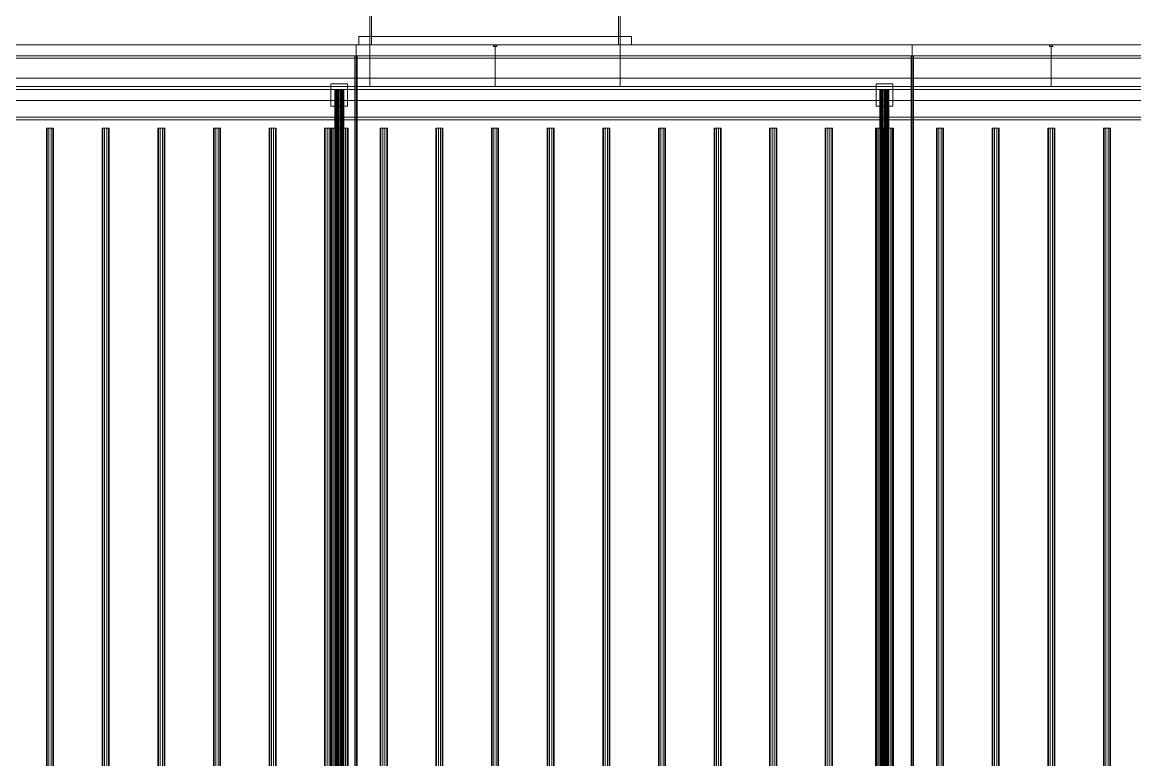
# Model space of a CAD drawing. Header units: millimetres. Extents: x -1970 to 59977, y -50268 to 6837.
# Drawn here: x 47989 to 49989, y -17885 to -16559 of the extents above; entities that cross this region are included whole.
import ezdxf

# ---------------------------------------------------------------- set-up
doc = ezdxf.new("R2010")
doc.units = ezdxf.units.MM
doc.layers.add('superior_secador', color=7, linetype='Continuous', lineweight=0)

msp = doc.modelspace()

# ---------------------------------------------------------------- linework, layer by layer
at = {"layer": 'superior_secador'}
for p, q in [((48614.253, -16600), (48614.253, -16210)), ((48617.253, -16210), (48617.253, -16600)), ((49061.253, -16600), (49061.253, -16210)), ((49064.253, -16210), (49064.253, -16600)), ((38839.253, -16600), (58839.253, -16600)), ((47589.253, -16600), (48589.253, -16600)), ((47839.253, -16600), (48614.253, -16600)), ((48589.253, -16600), (48589.253, -19400)), ((48589.253, -16600), (49589.253, -16600)), ((48594.253, -16600), (48594.253, -16585)), ((48594.253, -16585), (49084.253, -16585)), ((48594.253, -16585), (48614.253, -16585)), ((49084.253, -16600), (48594.253, -16600)), ((48614.253, -16600), (48594.253, -16600)), ((48614.253, -16585), (48614.253, -16600)), ((48614.253, -16600), (48614.253, -16675)), ((48614.253, -16600), (48839.253, -16600)), ((49064.253, -16600), (48614.253, -16600)), ((48617.253, -16600), (48614.253, -16600)), ((48836.253, -16603), (48836.253, -16600)), ((48836.253, -16600), (48842.253, -16600)), ((48839.253, -16600), (48839.253, -16675)), ((48839.253, -16600), (49064.253, -16600)), ((48842.253, -16600), (48842.253, -16603)), ((49064.253, -16600), (49061.253, -16600)), ((49064.253, -16600), (49064.253, -16585)), ((49064.253, -16585), (49084.253, -16585)), ((49064.253, -16600), (49064.253, -16675)), ((49064.253, -16600), (49839.253, -16600)), ((49084.253, -16600), (49064.253, -16600)), ((49084.253, -16585), (49084.253, -16600)), ((49589.253, -16600), (49589.253, -19400)), ((49589.253, -16600), (50589.253, -16600)), ((49836.253, -16603), (49836.253, -16600)), ((49836.253, -16600), (49842.253, -16600)), ((49839.253, -16600), (49839.253, -16675)), ((49839.253, -16600), (50839.253, -16600)), ((49842.253, -16600), (49842.253, -16603)), ((58839.253, -16620), (38839.253, -16620)), ((48587.253, -19380), (48587.253, -16620)), ((48587.253, -16620), (48591.253, -16620)), ((48591.253, -16620), (48591.253, -19380)), ((48842.253, -16603), (48836.253, -16603)), ((49587.253, -19380), (49587.253, -16620)), ((49587.253, -16620), (49591.253, -16620)), ((49591.253, -16620), (49591.253, -19380)), ((49842.253, -16603), (49836.253, -16603)), ((58839.253, -16624), (38839.253, -16624)), ((39189.253, -16660), (58489.253, -16660)), ((38839.253, -16675), (58839.253, -16675)), ((58839.253, -16680), (38839.253, -16680)), ((48614.253, -16675), (47839.253, -16675)), ((48544.253, -16710), (48544.253, -16670)), ((48544.253, -16670), (48574.253, -16670)), ((48551.526, -16680), (48551.253, -16680)), ((48551.253, -16680), (48551.253, -19320)), ((48552.325, -16680), (48551.526, -16680)), ((48551.526, -16680), (48551.526, -19320)), ((48553.596, -16680), (48552.325, -16680)), ((48552.325, -16680), (48552.325, -19320)), ((48555.253, -16680), (48553.596, -16680)), ((48553.596, -16680), (48553.596, -19320)), ((48557.182, -16680), (48555.253, -16680)), ((48555.253, -16680), (48555.253, -19320)), ((48559.253, -16680), (48557.182, -16680)), ((48557.182, -16680), (48557.182, -19320)), ((48561.324, -16680), (48559.253, -16680)), ((48559.253, -16680), (48559.253, -19320)), ((48563.253, -16680), (48561.324, -16680)), ((48561.324, -16680), (48561.324, -19320)), ((48564.91, -16680), (48563.253, -16680)), ((48563.253, -16680), (48563.253, -19320)), ((48566.181, -16680), (48564.91, -16680)), ((48564.91, -16680), (48564.91, -19320)), ((48566.98, -16680), (48566.181, -16680)), ((48566.181, -16680), (48566.181, -19320)), ((48566.98, -16680), (48567.253, -16680)), ((48566.98, -16680), (48566.98, -19320)), ((48567.253, -19320), (48567.253, -16680)), ((48574.253, -16670), (48574.253, -16710)), ((48839.253, -16675), (48614.253, -16675)), ((49064.253, -16675), (48839.253, -16675)), ((49839.253, -16675), (49064.253, -16675)), ((49524.253, -16710), (49524.253, -16670)), ((49524.253, -16670), (49554.253, -16670)), ((49531.526, -16680), (49531.253, -16680)), ((49531.253, -16680), (49531.253, -19320)), ((49532.325, -16680), (49531.526, -16680)), ((49531.526, -16680), (49531.526, -19320)), ((49533.596, -16680), (49532.325, -16680)), ((49532.325, -16680), (49532.325, -19320)), ((49535.253, -16680), (49533.596, -16680)), ((49533.596, -16680), (49533.596, -19320)), ((49537.182, -16680), (49535.253, -16680)), ((49535.253, -16680), (49535.253, -19320)), ((49539.253, -16680), (49537.182, -16680)), ((49537.182, -16680), (49537.182, -19320)), ((49541.324, -16680), (49539.253, -16680)), ((49539.253, -16680), (49539.253, -19320)), ((49543.253, -16680), (49541.324, -16680)), ((49541.324, -16680), (49541.324, -19320)), ((49544.91, -16680), (49543.253, -16680)), ((49543.253, -16680), (49543.253, -19320)), ((49546.181, -16680), (49544.91, -16680)), ((49544.91, -16680), (49544.91, -19320)), ((49546.98, -16680), (49546.181, -16680)), ((49546.181, -16680), (49546.181, -19320)), ((49546.98, -16680), (49547.253, -16680)), ((49546.98, -16680), (49546.98, -19320)), ((49547.253, -19320), (49547.253, -16680)), ((49554.253, -16670), (49554.253, -16710)), ((50839.253, -16675), (49839.253, -16675)), ((58489.253, -16700), (39189.253, -16700)), ((48574.253, -16710), (48544.253, -16710)), ((49554.253, -16710), (49524.253, -16710)), ((38839.253, -16730), (58839.253, -16730)), ((58839.253, -16735), (38839.253, -16735)), ((48034.116, -16750), (48032.903, -16750)), ((48032.903, -16750), (48032.903, -19250)), ((48037.291, -16750), (48034.116, -16750)), ((48034.116, -16750), (48034.116, -19250)), ((48041.215, -16750), (48037.291, -16750)), ((48037.291, -16750), (48037.291, -19250)), ((48044.39, -16750), (48041.215, -16750)), ((48041.215, -16750), (48041.215, -19250)), ((48044.39, -16750), (48045.603, -16750)), ((48044.39, -16750), (48044.39, -19250)), ((48045.603, -19250), (48045.603, -16750)), ((48134.116, -16750), (48132.903, -16750)), ((48132.903, -16750), (48132.903, -19250)), ((48137.291, -16750), (48134.116, -16750)), ((48134.116, -16750), (48134.116, -19250)), ((48141.215, -16750), (48137.291, -16750)), ((48137.291, -16750), (48137.291, -19250)), ((48144.39, -16750), (48141.215, -16750)), ((48141.215, -16750), (48141.215, -19250)), ((48144.39, -16750), (48145.603, -16750)), ((48144.39, -16750), (48144.39, -19250)), ((48145.603, -19250), (48145.603, -16750)), ((48234.116, -16750), (48232.903, -16750)), ((48232.903, -16750), (48232.903, -19250)), ((48237.291, -16750), (48234.116, -16750)), ((48234.116, -16750), (48234.116, -19250)), ((48241.215, -16750), (48237.291, -16750)), ((48237.291, -16750), (48237.291, -19250)), ((48244.39, -16750), (48241.215, -16750)), ((48241.215, -16750), (48241.215, -19250)), ((48244.39, -16750), (48245.603, -16750)), ((48244.39, -16750), (48244.39, -19250)), ((48245.603, -19250), (48245.603, -16750)), ((48334.116, -16750), (48332.903, -16750)), ((48332.903, -16750), (48332.903, -19250)), ((48337.291, -16750), (48334.116, -16750)), ((48334.116, -16750), (48334.116, -19250)), ((48341.215, -16750), (48337.291, -16750)), ((48337.291, -16750), (48337.291, -19250)), ((48344.39, -16750), (48341.215, -16750)), ((48341.215, -16750), (48341.215, -19250)), ((48344.39, -16750), (48345.603, -16750)), ((48344.39, -16750), (48344.39, -19250)), ((48345.603, -19250), (48345.603, -16750)), ((48434.116, -16750), (48432.903, -16750)), ((48432.903, -16750), (48432.903, -19250)), ((48437.291, -16750), (48434.116, -16750)), ((48434.116, -16750), (48434.116, -19250)), ((48441.215, -16750), (48437.291, -16750)), ((48437.291, -16750), (48437.291, -19250)), ((48444.39, -16750), (48441.215, -16750)), ((48441.215, -16750), (48441.215, -19250)), ((48444.39, -16750), (48445.603, -16750)), ((48444.39, -16750), (48444.39, -19250)), ((48445.603, -19250), (48445.603, -16750)), ((48534.116, -16750), (48532.903, -16750)), ((48532.903, -16750), (48532.903, -19250)), ((48537.291, -16750), (48534.116, -16750)), ((48534.116, -16750), (48534.116, -19250)), ((48541.215, -16750), (48537.291, -16750)), ((48537.291, -16750), (48537.291, -19250)), ((48544.39, -16750), (48541.215, -16750)), ((48541.215, -16750), (48541.215, -19250)), ((48543.798, -16750), (48543.253, -16750)), ((48543.253, -16750), (48543.253, -19250)), ((48545.397, -16750), (48543.798, -16750)), ((48543.798, -16750), (48543.798, -19250)), ((48544.39, -16750), (48545.603, -16750)), ((48544.39, -16750), (48544.39, -19250)), ((48547.939, -16750), (48545.397, -16750)), ((48545.397, -16750), (48545.397, -19250)), ((48545.603, -19250), (48545.603, -16750)), ((48551.253, -16750), (48547.939, -16750)), ((48547.939, -16750), (48547.939, -19250)), ((48555.112, -16750), (48551.253, -16750)), ((48551.253, -16750), (48551.253, -19250)), ((48559.253, -16750), (48555.112, -16750)), ((48555.112, -16750), (48555.112, -19250)), ((48563.394, -16750), (48559.253, -16750)), ((48559.253, -16750), (48559.253, -19250)), ((48567.253, -16750), (48563.394, -16750)), ((48563.394, -16750), (48563.394, -19250)), ((48570.567, -16750), (48567.253, -16750)), ((48567.253, -16750), (48567.253, -19250)), ((48573.109, -16750), (48570.567, -16750)), ((48570.567, -16750), (48570.567, -19250)), ((48574.708, -16750), (48573.109, -16750)), ((48573.109, -16750), (48573.109, -19250)), ((48574.708, -16750), (48575.253, -16750)), ((48574.708, -16750), (48574.708, -19250)), ((48575.253, -19250), (48575.253, -16750)), ((48634.116, -16750), (48632.903, -16750)), ((48632.903, -16750), (48632.903, -19250)), ((48637.291, -16750), (48634.116, -16750)), ((48634.116, -16750), (48634.116, -19250)), ((48641.215, -16750), (48637.291, -16750)), ((48637.291, -16750), (48637.291, -19250)), ((48644.39, -16750), (48641.215, -16750)), ((48641.215, -16750), (48641.215, -19250)), ((48644.39, -16750), (48645.603, -16750)), ((48644.39, -16750), (48644.39, -19250)), ((48645.603, -19250), (48645.603, -16750)), ((48734.116, -16750), (48732.903, -16750)), ((48732.903, -16750), (48732.903, -19250)), ((48737.291, -16750), (48734.116, -16750)), ((48734.116, -16750), (48734.116, -19250)), ((48741.215, -16750), (48737.291, -16750)), ((48737.291, -16750), (48737.291, -19250)), ((48744.39, -16750), (48741.215, -16750)), ((48741.215, -16750), (48741.215, -19250)), ((48744.39, -16750), (48745.603, -16750)), ((48744.39, -16750), (48744.39, -19250)), ((48745.603, -19250), (48745.603, -16750)), ((48834.116, -16750), (48832.903, -16750)), ((48832.903, -16750), (48832.903, -19250)), ((48837.291, -16750), (48834.116, -16750)), ((48834.116, -16750), (48834.116, -19250)), ((48841.215, -16750), (48837.291, -16750)), ((48837.291, -16750), (48837.291, -19250)), ((48844.39, -16750), (48841.215, -16750)), ((48841.215, -16750), (48841.215, -19250)), ((48844.39, -16750), (48845.603, -16750)), ((48844.39, -16750), (48844.39, -19250)), ((48845.603, -19250), (48845.603, -16750)), ((48934.116, -16750), (48932.903, -16750)), ((48932.903, -16750), (48932.903, -19250)), ((48937.291, -16750), (48934.116, -16750)), ((48934.116, -16750), (48934.116, -19250)), ((48941.215, -16750), (48937.291, -16750)), ((48937.291, -16750), (48937.291, -19250)), ((48944.39, -16750), (48941.215, -16750)), ((48941.215, -16750), (48941.215, -19250)), ((48944.39, -16750), (48945.603, -16750)), ((48944.39, -16750), (48944.39, -19250)), ((48945.603, -19250), (48945.603, -16750)), ((49034.116, -16750), (49032.903, -16750)), ((49032.903, -16750), (49032.903, -19250)), ((49037.291, -16750), (49034.116, -16750)), ((49034.116, -16750), (49034.116, -19250)), ((49041.215, -16750), (49037.291, -16750)), ((49037.291, -16750), (49037.291, -19250)), ((49044.39, -16750), (49041.215, -16750)), ((49041.215, -16750), (49041.215, -19250)), ((49044.39, -16750), (49045.603, -16750)), ((49044.39, -16750), (49044.39, -19250)), ((49045.603, -19250), (49045.603, -16750)), ((49134.116, -16750), (49132.903, -16750)), ((49132.903, -16750), (49132.903, -19250)), ((49137.291, -16750), (49134.116, -16750)), ((49134.116, -16750), (49134.116, -19250)), ((49141.215, -16750), (49137.291, -16750)), ((49137.291, -16750), (49137.291, -19250)), ((49144.39, -16750), (49141.215, -16750)), ((49141.215, -16750), (49141.215, -19250)), ((49144.39, -16750), (49145.603, -16750)), ((49144.39, -16750), (49144.39, -19250)), ((49145.603, -19250), (49145.603, -16750)), ((49234.116, -16750), (49232.903, -16750)), ((49232.903, -16750), (49232.903, -19250)), ((49237.291, -16750), (49234.116, -16750)), ((49234.116, -16750), (49234.116, -19250)), ((49241.215, -16750), (49237.291, -16750)), ((49237.291, -16750), (49237.291, -19250)), ((49244.39, -16750), (49241.215, -16750)), ((49241.215, -16750), (49241.215, -19250)), ((49244.39, -16750), (49245.603, -16750)), ((49244.39, -16750), (49244.39, -19250)), ((49245.603, -19250), (49245.603, -16750)), ((49334.116, -16750), (49332.903, -16750)), ((49332.903, -16750), (49332.903, -19250)), ((49337.291, -16750), (49334.116, -16750)), ((49334.116, -16750), (49334.116, -19250)), ((49341.215, -16750), (49337.291, -16750)), ((49337.291, -16750), (49337.291, -19250)), ((49344.39, -16750), (49341.215, -16750)), ((49341.215, -16750), (49341.215, -19250)), ((49344.39, -16750), (49345.603, -16750)), ((49344.39, -16750), (49344.39, -19250)), ((49345.603, -19250), (49345.603, -16750)), ((49434.116, -16750), (49432.903, -16750)), ((49432.903, -16750), (49432.903, -19250)), ((49437.291, -16750), (49434.116, -16750)), ((49434.116, -16750), (49434.116, -19250)), ((49441.215, -16750), (49437.291, -16750)), ((49437.291, -16750), (49437.291, -19250)), ((49444.39, -16750), (49441.215, -16750)), ((49441.215, -16750), (49441.215, -19250)), ((49444.39, -16750), (49445.603, -16750)), ((49444.39, -16750), (49444.39, -19250)), ((49445.603, -19250), (49445.603, -16750)), ((49523.798, -16750), (49523.253, -16750)), ((49523.253, -16750), (49523.253, -19250)), ((49525.397, -16750), (49523.798, -16750)), ((49523.798, -16750), (49523.798, -19250)), ((49527.939, -16750), (49525.397, -16750)), ((49525.397, -16750), (49525.397, -19250)), ((49531.253, -16750), (49527.939, -16750)), ((49527.939, -16750), (49527.939, -19250)), ((49535.112, -16750), (49531.253, -16750)), ((49531.253, -16750), (49531.253, -19250)), ((49534.116, -16750), (49532.903, -16750)), ((49532.903, -16750), (49532.903, -19250)), ((49537.291, -16750), (49534.116, -16750)), ((49534.116, -16750), (49534.116, -19250)), ((49539.253, -16750), (49535.112, -16750)), ((49535.112, -16750), (49535.112, -19250)), ((49541.215, -16750), (49537.291, -16750)), ((49537.291, -16750), (49537.291, -19250)), ((49543.394, -16750), (49539.253, -16750)), ((49539.253, -16750), (49539.253, -19250)), ((49544.39, -16750), (49541.215, -16750)), ((49541.215, -16750), (49541.215, -19250)), ((49547.253, -16750), (49543.394, -16750)), ((49543.394, -16750), (49543.394, -19250)), ((49544.39, -16750), (49545.603, -16750)), ((49544.39, -16750), (49544.39, -19250)), ((49545.603, -19250), (49545.603, -16750)), ((49550.567, -16750), (49547.253, -16750)), ((49547.253, -16750), (49547.253, -19250)), ((49553.109, -16750), (49550.567, -16750)), ((49550.567, -16750), (49550.567, -19250)), ((49554.708, -16750), (49553.109, -16750)), ((49553.109, -16750), (49553.109, -19250)), ((49554.708, -16750), (49555.253, -16750)), ((49554.708, -16750), (49554.708, -19250)), ((49555.253, -19250), (49555.253, -16750)), ((49634.116, -16750), (49632.903, -16750)), ((49632.903, -16750), (49632.903, -19250)), ((49637.291, -16750), (49634.116, -16750)), ((49634.116, -16750), (49634.116, -19250)), ((49641.215, -16750), (49637.291, -16750)), ((49637.291, -16750), (49637.291, -19250)), ((49644.39, -16750), (49641.215, -16750)), ((49641.215, -16750), (49641.215, -19250)), ((49644.39, -16750), (49645.603, -16750)), ((49644.39, -16750), (49644.39, -19250)), ((49645.603, -19250), (49645.603, -16750)), ((49734.116, -16750), (49732.903, -16750)), ((49732.903, -16750), (49732.903, -19250)), ((49737.291, -16750), (49734.116, -16750)), ((49734.116, -16750), (49734.116, -19250)), ((49741.215, -16750), (49737.291, -16750)), ((49737.291, -16750), (49737.291, -19250)), ((49744.39, -16750), (49741.215, -16750)), ((49741.215, -16750), (49741.215, -19250)), ((49744.39, -16750), (49745.603, -16750)), ((49744.39, -16750), (49744.39, -19250)), ((49745.603, -19250), (49745.603, -16750)), ((49834.116, -16750), (49832.903, -16750)), ((49832.903, -16750), (49832.903, -19250)), ((49837.291, -16750), (49834.116, -16750)), ((49834.116, -16750), (49834.116, -19250)), ((49841.215, -16750), (49837.291, -16750)), ((49837.291, -16750), (49837.291, -19250)), ((49844.39, -16750), (49841.215, -16750)), ((49841.215, -16750), (49841.215, -19250)), ((49844.39, -16750), (49845.603, -16750)), ((49844.39, -16750), (49844.39, -19250)), ((49845.603, -19250), (49845.603, -16750)), ((49934.116, -16750), (49932.903, -16750)), ((49932.903, -16750), (49932.903, -19250)), ((49937.291, -16750), (49934.116, -16750)), ((49934.116, -16750), (49934.116, -19250)), ((49941.215, -16750), (49937.291, -16750)), ((49937.291, -16750), (49937.291, -19250)), ((49944.39, -16750), (49941.215, -16750)), ((49941.215, -16750), (49941.215, -19250)), ((49944.39, -16750), (49945.603, -16750)), ((49944.39, -16750), (49944.39, -19250)), ((49945.603, -19250), (49945.603, -16750))]:
    msp.add_line(p, q, dxfattribs=at)

doc.saveas('drawing.dxf')
